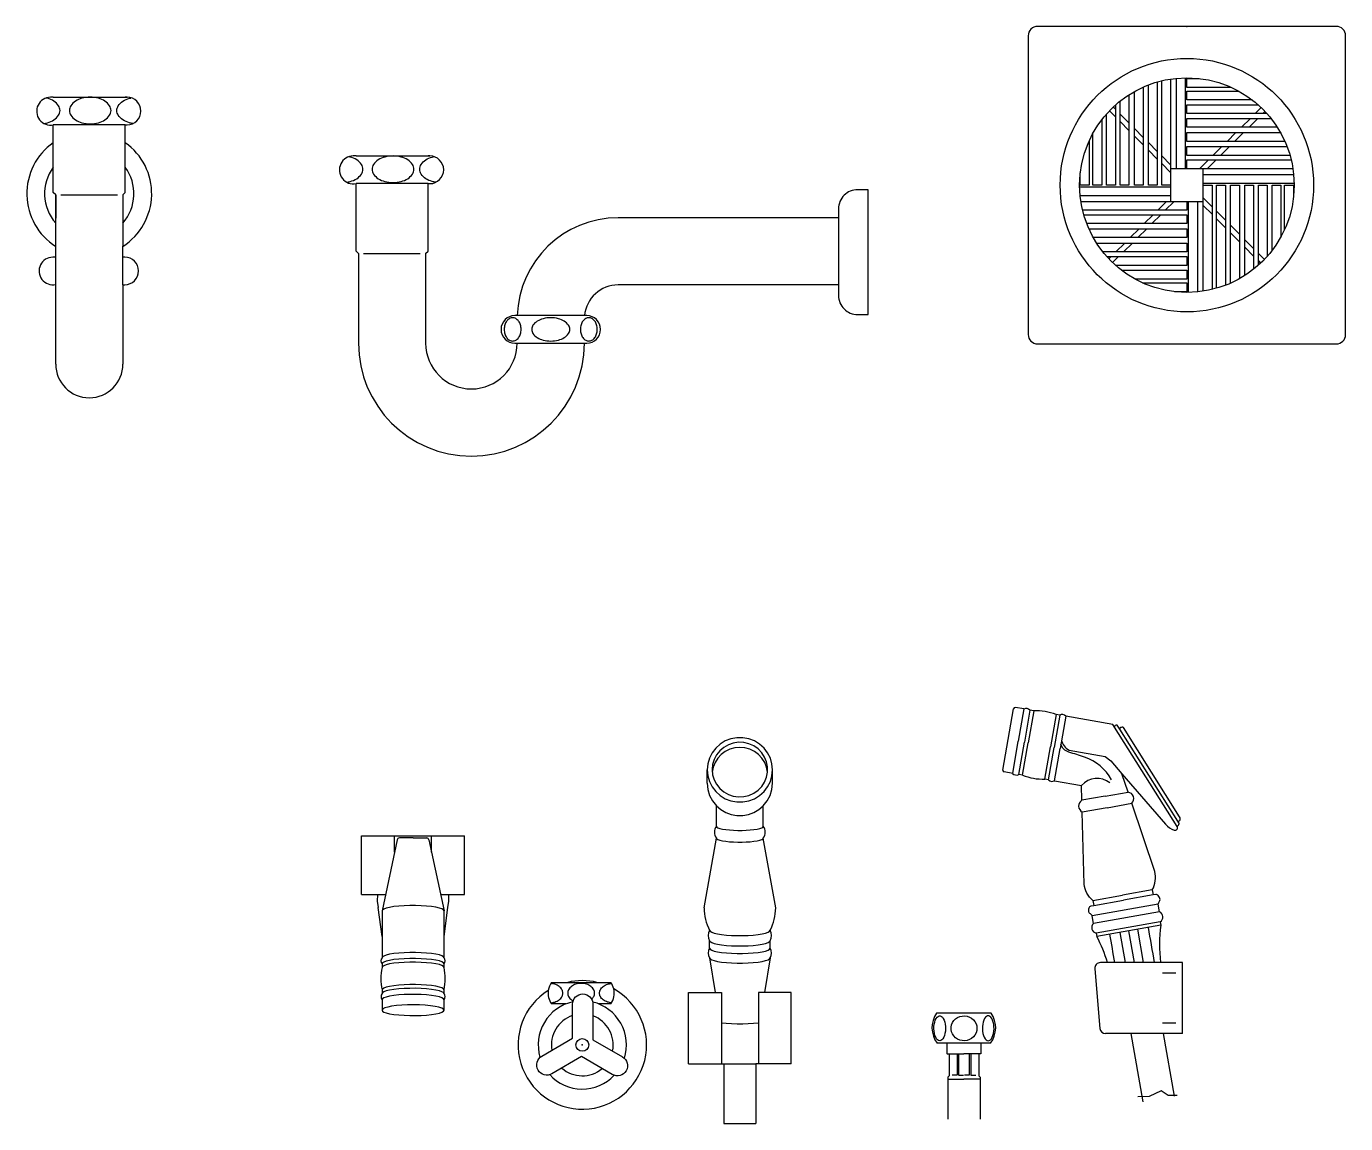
# Model space of a CAD drawing. Header units: metres. Extents: x 30 to 38.4, y 11.3 to 22.1.
# Drawn here: x 31.932 to 32.555, y 20.39 to 20.908 of the extents above; entities that cross this region are included whole.
import ezdxf
from ezdxf.enums import TextEntityAlignment as Align

# ---------------------------------------------------------------- set-up
doc = ezdxf.new("R2010")
doc.units = ezdxf.units.M
doc.header["$MEASUREMENT"] = 0
for name, color, linetype in [('ID-WC', 7, 'Continuous'), ('WC-DET1', 8, 'Continuous'), ('WC-DET2', 15, 'Continuous'), ('WC-OUTL', 7, 'Continuous'), ('WC-SERIAL', 4, 'Continuous')]:
    doc.layers.add(name, color=color, linetype=linetype)
doc.styles.add('SIMPLEX', font='txt')
doc.styles.get("Standard").update_dxf_attribs({"font": 'arial.ttf'})

# ---------------------------------------------------------------- blocks, each defined once
blk = doc.blocks.new('FD001')
at = {"color": 2}
blk.add_point((0, 0), dxfattribs=at)
at = {"layer": 'WC-DET1', "color": 7, "linetype": 'Continuous'}
blk.add_circle((0, -0.075), 0.05987, dxfattribs=at)
at = {"layer": 'WC-DET2', "linetype": 'Continuous'}
for p, q in [((0, -0.0288), (0, -0.02462)), ((0, -0.03476), (0, -0.03058)), ((0, -0.0412), (0, -0.03701)), ((-0.0338, -0.04273), (-0.03661, -0.0399)), ((-0.0338, -0.03915), (-0.03482, -0.03813)), ((-0.02736, -0.04564), (-0.03155, -0.04142)), ((0, -0.04764), (0, -0.04345)), ((0.02578, -0.04764), (0.03, -0.04345)), ((0.02936, -0.04764), (0.03358, -0.04345)), ((0.03227, -0.0412), (0.0351, -0.03839)), ((0.03585, -0.0412), (0.03687, -0.04018)), ((-0.02736, -0.04922), (-0.03155, -0.045)), ((-0.0206, -0.05245), (-0.02479, -0.04823)), ((-0.0206, -0.05603), (-0.02479, -0.05181)), ((-0.014, -0.0591), (-0.01819, -0.05488)), ((0, -0.0544), (0, -0.05021)), ((0.01897, -0.0544), (0.02319, -0.05021)), ((0.02255, -0.0544), (0.02677, -0.05021)), ((-0.014, -0.06268), (-0.01819, -0.05846)), ((-0.00772, -0.06543), (-0.01191, -0.06121)), ((0, -0.061), (0, -0.05681)), ((0.01232, -0.061), (0.01654, -0.05681)), ((0.0159, -0.061), (0.02012, -0.05681)), ((-0.00772, -0.06901), (-0.01191, -0.06479)), ((0, -0.06728), (-0.00772, -0.06728)), ((0, -0.06728), (0, -0.06309)), ((0.00599, -0.06728), (0.01021, -0.06309)), ((0.00772, -0.075), (0.00772, -0.06728)), ((0.00957, -0.06728), (0.01379, -0.06309)), ((-0.0462, -0.075), (-0.05038, -0.075)), ((-0.04024, -0.075), (-0.04442, -0.075)), ((-0.0338, -0.075), (-0.03799, -0.075)), ((-0.02736, -0.075), (-0.03155, -0.075)), ((-0.0206, -0.075), (-0.02479, -0.075)), ((-0.014, -0.075), (-0.01819, -0.075)), ((-0.00772, -0.075), (-0.01191, -0.075)), ((-0.00772, -0.075), (-0.00772, -0.08272)), ((0.00772, -0.075), (0.01191, -0.075)), ((0.00772, -0.08099), (0.01191, -0.08521)), ((0.014, -0.075), (0.01819, -0.075)), ((0.0206, -0.075), (0.02479, -0.075)), ((0.02736, -0.075), (0.03155, -0.075)), ((0.0338, -0.075), (0.03799, -0.075)), ((0.04024, -0.075), (0.04442, -0.075)), ((0.0462, -0.075), (0.05038, -0.075)), ((-0.00957, -0.08272), (-0.01379, -0.08691)), ((-0.00599, -0.08272), (-0.01021, -0.08691)), ((0, -0.08272), (0.00772, -0.08272)), ((0, -0.08272), (0, -0.08691)), ((0.00772, -0.08457), (0.01191, -0.08879)), ((-0.0159, -0.089), (-0.02012, -0.09319)), ((-0.01232, -0.089), (-0.01654, -0.09319)), ((0, -0.089), (0, -0.09319)), ((0.014, -0.08732), (0.01819, -0.09154)), ((0.014, -0.0909), (0.01819, -0.09512)), ((-0.02255, -0.0956), (-0.02677, -0.09979)), ((-0.01897, -0.0956), (-0.02319, -0.09979)), ((0, -0.0956), (0, -0.09979)), ((0.0206, -0.09397), (0.02479, -0.09819)), ((0.0206, -0.09755), (0.02479, -0.10177)), ((-0.02936, -0.10236), (-0.03358, -0.10655)), ((-0.02578, -0.10236), (-0.03, -0.10655)), ((0, -0.10236), (0, -0.10655)), ((0.02736, -0.10078), (0.03155, -0.105)), ((0.02736, -0.10436), (0.03155, -0.10858)), ((-0.03585, -0.1088), (-0.03687, -0.10982)), ((-0.03227, -0.1088), (-0.0351, -0.11161)), ((0, -0.1088), (0, -0.11299)), ((0.0338, -0.10727), (0.03661, -0.1101)), ((0.0338, -0.11085), (0.03482, -0.11187)), ((0, -0.11524), (0, -0.11942)), ((0, -0.1212), (0, -0.12538))]:
    blk.add_line(p, q, dxfattribs=at)
for points in [[(-0.00772, -0.02488), (-0.00772, -0.075)], [(-0.00499, -0.06728), (-0.00499, -0.02453)], [(-0.0008, -0.02429), (-0.0008, -0.06728)], [(0, -0.02462), (0.00579, -0.02462)], [(-0.02479, -0.075), (-0.02479, -0.03076)], [(-0.0206, -0.02866), (-0.0206, -0.075)], [(-0.01819, -0.075), (-0.01819, -0.02766)], [(-0.014, -0.02626), (-0.014, -0.075)], [(-0.01191, -0.075), (-0.01191, -0.02571)], [(0.02092, -0.0288), (0, -0.0288)], [(0, -0.03058), (0.02446, -0.03058)], [(-0.0338, -0.03719), (-0.0338, -0.075)], [(-0.03155, -0.075), (-0.03155, -0.0353)], [(-0.02736, -0.0323), (-0.02736, -0.075)], [(0.03086, -0.03476), (0, -0.03476)], [(0, -0.03701), (0.0336, -0.03701)], [(-0.03799, -0.075), (-0.03799, -0.0414)], [(0.03781, -0.0412), (0, -0.0412)], [(0, -0.04345), (0.0397, -0.04345)], [(-0.04024, -0.04414), (-0.04024, -0.075)], [(0.0427, -0.04764), (0, -0.04764)], [(-0.0462, -0.05408), (-0.0462, -0.075)], [(-0.04442, -0.075), (-0.04442, -0.05054)], [(0, -0.05021), (0.04424, -0.05021)], [(0.04634, -0.0544), (0, -0.0544)], [(0, -0.05681), (0.04734, -0.05681)], [(0.04874, -0.061), (0, -0.061)], [(0, -0.06309), (0.04929, -0.06309)], [(0.05012, -0.06728), (0, -0.06728)], [(-0.05038, -0.075), (-0.05038, -0.06921)], [(0.00772, -0.07001), (0.05047, -0.07001)], [(0.05071, -0.0742), (0.00772, -0.0742)], [(-0.05071, -0.0758), (-0.00772, -0.0758)], [(-0.00772, -0.07999), (-0.05047, -0.07999)], [(0.00772, -0.12512), (0.00772, -0.075)], [(0.01191, -0.075), (0.01191, -0.12429)], [(0.014, -0.12374), (0.014, -0.075)], [(0.01819, -0.075), (0.01819, -0.12234)], [(0.0206, -0.12134), (0.0206, -0.075)], [(0.02479, -0.075), (0.02479, -0.11924)], [(0.02736, -0.1177), (0.02736, -0.075)], [(0.03155, -0.075), (0.03155, -0.1147)], [(0.0338, -0.11281), (0.0338, -0.075)], [(0.03799, -0.075), (0.03799, -0.1086)], [(0.04024, -0.10586), (0.04024, -0.075)], [(0.04442, -0.075), (0.04442, -0.09946)], [(0.0462, -0.09592), (0.0462, -0.075)], [(0.05038, -0.075), (0.05038, -0.08079)], [(-0.05012, -0.08272), (0, -0.08272)], [(0, -0.08691), (-0.04929, -0.08691)], [(0.0008, -0.12571), (0.0008, -0.08272)], [(0.00499, -0.08272), (0.00499, -0.12547)], [(-0.04874, -0.089), (0, -0.089)], [(0, -0.09319), (-0.04734, -0.09319)], [(-0.04634, -0.0956), (0, -0.0956)], [(0, -0.09979), (-0.04424, -0.09979)], [(-0.0427, -0.10236), (0, -0.10236)], [(0, -0.10655), (-0.0397, -0.10655)], [(-0.03781, -0.1088), (0, -0.1088)], [(0, -0.11299), (-0.0336, -0.11299)], [(-0.03086, -0.11524), (0, -0.11524)], [(0, -0.11942), (-0.02446, -0.11942)], [(-0.02092, -0.1212), (0, -0.1212)], [(0, -0.12538), (-0.00579, -0.12538)]]:
    blk.add_lwpolyline(points, dxfattribs=at)
blk.add_circle((0, -0.075), 0.05071, dxfattribs=at)
at = {"layer": 'WC-OUTL', "linetype": 'Continuous'}
blk.add_lwpolyline([(-0.07058, -0.15), (0.07058, -0.15, 0.414214), (0.075, -0.14558), (0.075, -0.00442, 0.414214), (0.07058, 0), (-0.07058, 0, 0.414214), (-0.075, -0.00442), (-0.075, -0.14558, 0.414214)], format="xyb", close=True, dxfattribs=at)
at = {"layer": 'WC-SERIAL', "flags": 3}
blk.add_attdef('SERIAL', text='', height=0.03, dxfattribs=at).set_placement((-0.00673, 0.07106), align=Align.TOP_CENTER)
blk = doc.blocks.new('TS303AXS')
at = {"layer": 'WC-DET1'}
for p, q in [((0.01659, -0.01308), (-0.01741, -0.01308)), ((-0.01389, -0.04615), (0.01291, -0.04615))]:
    blk.add_line(p, q, dxfattribs=at)
blk.add_lwpolyline([(0.21058, -0.02919), (0.21058, -0.06094)], dxfattribs=at)
for points in [[(0.09053, -0.07544), (0.05873, -0.07544, 1)], [(0.05758, -0.08844), (0.05871, -0.08844, 1)], [(0.05871, -0.08844), (0.09046, -0.08844, 1)]]:
    blk.add_lwpolyline(points, format="xyb", dxfattribs=at)
at = {"layer": 'WC-DET2'}
for points in [[(0.00004, 0, 0.064847), (-0.00388, -0.00051, 0.077677), (-0.00691, -0.00184, 0.107175), (-0.00913, -0.00405, 0.144649), (-0.00979, -0.00629, 0.144649), (-0.00913, -0.00853, 0.107175), (-0.00691, -0.01074, 0.077677), (-0.00388, -0.01207, 0.064847), (0.00004, -0.01258, 0.064847), (0.00396, -0.01207, 0.077677), (0.00699, -0.01074, 0.107175), (0.00921, -0.00853, 0.144649), (0.00987, -0.00629, 0.144649), (0.00921, -0.00405, 0.107175), (0.00699, -0.00184, 0.077677), (0.00396, -0.00051, 0.064847)], [(0.05658, -0.07644, 0.130159), (0.05512, -0.07683, 0.106469), (0.05376, -0.07805, 0.084248), (0.0529, -0.07977, 0.073281), (0.05258, -0.08194, 0.073281), (0.0529, -0.08412, 0.084248), (0.05376, -0.08583, 0.106469), (0.05512, -0.08706, 0.130159), (0.05658, -0.08744, 0.130159), (0.05804, -0.08706, 0.106469), (0.05941, -0.08583, 0.084248), (0.06026, -0.08412, 0.073281), (0.06058, -0.08194, 0.073281), (0.06026, -0.07977, 0.084248), (0.05941, -0.07805, 0.106469), (0.05804, -0.07683, 0.130159)], [(0.07458, -0.07644, 0.06206), (0.07098, -0.07689, 0.075298), (0.06822, -0.07805, 0.107049), (0.06618, -0.08, 0.150029), (0.06558, -0.08194, 0.150029), (0.06618, -0.08389, 0.107049), (0.06822, -0.08583, 0.075298), (0.07098, -0.08699, 0.06206), (0.07458, -0.08744, 0.06206), (0.07819, -0.08699, 0.075298), (0.08095, -0.08583, 0.107049), (0.08299, -0.08389, 0.150029), (0.08358, -0.08194, 0.150029), (0.08299, -0.08, 0.107049), (0.08095, -0.07805, 0.075298), (0.07819, -0.07689, 0.06206)], [(0.09258, -0.07644, 0.130159), (0.09112, -0.07683, 0.106469), (0.08976, -0.07805, 0.084248), (0.0889, -0.07977, 0.073281), (0.08858, -0.08194, 0.073281), (0.0889, -0.08412, 0.084248), (0.08976, -0.08583, 0.106469), (0.09112, -0.08706, 0.130159), (0.09258, -0.08744, 0.130159), (0.09404, -0.08706, 0.106469), (0.09541, -0.08583, 0.084248), (0.09626, -0.08412, 0.073281), (0.09658, -0.08194, 0.073281), (0.09626, -0.07977, 0.084248), (0.09541, -0.07805, 0.106469), (0.09404, -0.07683, 0.130159)]]:
    blk.add_lwpolyline(points, format="xyb", close=True, dxfattribs=at)
for points in [[(-0.0218, -0.01241, 0.02778), (-0.02014, -0.01207, 0.077677), (-0.01711, -0.01074, 0.107175), (-0.01489, -0.00853, 0.144649), (-0.01423, -0.00629, 0.144649), (-0.01489, -0.00405, 0.107175), (-0.01711, -0.00184, 0.077677), (-0.02014, -0.00051, 0.010458), (-0.02076, -0.00036, 0.064847)], [(0.02022, -0.01241, -0.02778), (0.01855, -0.01207, -0.077677), (0.01552, -0.01074, -0.107175), (0.01331, -0.00853, -0.144649), (0.01264, -0.00629, -0.144649), (0.01331, -0.00405, -0.107175), (0.01552, -0.00184, -0.077677), (0.01855, -0.00051, -0.010458), (0.01918, -0.00036, -0.064847)]]:
    blk.add_lwpolyline(points, format="xyb", dxfattribs=at)
at = {"layer": 'WC-OUTL'}
for p, q in [((-0.01741, -0.00002), (0.01748, 0.00002)), ((-0.01629, -0.04614), (-0.01741, -0.04503)), ((0.01546, -0.04616), (0.01659, -0.04503))]:
    blk.add_line(p, q, dxfattribs=at)
for points in [[(0.01659, -0.01308), (0.01748, -0.01308, 0.992366), (0.01748, 0.00002), (0.01659, 0.00002, 0.992366)], [(-0.01741, -0.00002), (-0.01877, -0.00002, 1.094222), (-0.01741, -0.01308)], [(0.22458, -0.04594), (0.22458, -0.01594), (0.21958, -0.01594, 0.414214), (0.21058, -0.02494), (0.21058, -0.02919)], [(0.21058, -0.02919), (0.10646, -0.02919, 0.405041), (0.05873, -0.07544, 0.642525)], [(0.21058, -0.06094), (0.21058, -0.06594, 0.414214), (0.21958, -0.07494), (0.22458, -0.07494), (0.22458, -0.04594)], [(0.21058, -0.06094), (0.10646, -0.06094, 0.386974), (0.09053, -0.07544, 0.412616)], [(0.05873, -0.07544), (0.05758, -0.07544, 1), (0.05758, -0.08844)], [(0.09046, -0.08844), (0.09158, -0.08844, 1), (0.09158, -0.07544), (0.09053, -0.07544, 1)]]:
    blk.add_lwpolyline(points, format="xyb", dxfattribs=at)
for points in [[(-0.01741, -0.04503), (-0.01741, -0.01308)], [(0.01659, -0.04503), (0.01659, -0.01308)], [(-0.01629, -0.04614), (-0.01629, -0.08844)], [(0.01546, -0.04616), (0.01546, -0.08844)]]:
    blk.add_lwpolyline(points, dxfattribs=at)
for radius in [0.05338, 0.02163]:
    blk.add_arc((0.03708, -0.08844), radius, 180, 0, dxfattribs=at)
at = {"layer": 'WC-SERIAL', "style": 'SIMPLEX', "flags": 3}
blk.add_attdef('SERIAL', (0.09968, -0.16288), '', height=0.00915, dxfattribs=at)
blk = doc.blocks.new('TS106BXF')
blk.add_point((0, 0))
at = {"layer": 'WC-DET1', "color": 7}
blk.add_lwpolyline([(-0.00692, 0.02956), (0.00692, 0.02956)], dxfattribs=at)
at = {"layer": 'WC-DET1'}
for points in [[(-0.00773, 0.01936), (-0.0145, 0.01936, -0.510569)], [(0.0134, 0.01936), (0.00773, 0.01936, -0.510569)]]:
    blk.add_lwpolyline(points, format="xyb", dxfattribs=at)
at = {"layer": 'WC-DET1', "color": 7}
for points in [[(-0.0046, 0.00312), (-0.0046, 0.01926, -1), (0.005, 0.01926), (0.005, 0.00242)], [(-0.0004, -0.00554), (-0.01438, -0.01361, -1), (-0.01918, -0.0053), (-0.0046, 0.00312)], [(0.005, 0.00242), (0.01898, -0.00565, -1), (0.01418, -0.01396), (-0.0004, -0.00554)]]:
    blk.add_lwpolyline(points, format="xyb", dxfattribs=at)
at = {"layer": 'WC-DET1'}
blk.add_circle((0, 0), 0.003, dxfattribs=at)
for centre, radius, start, end in [((-0.0077, 0.02446), 0.0085, 171.35441, 216.8699), ((0.0066, 0.02446), 0.0085, 323.1301, 13.72372), ((0, 0), 0.02085, 102.38434, 196.4259), ((0, 0), 0.02085, 342.38434, 76.4259), ((0, 0), 0.0146, 108.36093, 189.97724), ((0, 0), 0.0146, 348.36093, 69.97724), ((0, 0), 0.0146, 228.36093, 309.97724), ((0, 0), 0.02085, 222.38434, 316.4259)]:
    blk.add_arc(centre, radius, start, end, dxfattribs=at)
at = {"layer": 'WC-DET2'}
for points in [[(-0.01487, 0.01989, 0.055068), (-0.01299, 0.02025, 0.085419), (-0.011, 0.02126, 0.106173), (-0.00962, 0.02284, 0.127612), (-0.0092, 0.02446, 0.127612), (-0.00962, 0.02609, 0.106173), (-0.011, 0.02767, 0.085419), (-0.01299, 0.02868, 0.055068), (-0.01487, 0.02904, 0.074924)], [(-0.00055, 0.02906, 0.074924), (-0.00311, 0.02868, 0.085419), (-0.0051, 0.02767, 0.106173), (-0.00648, 0.02609, 0.127612), (-0.0069, 0.02446, 0.127612), (-0.00648, 0.02284, 0.106173), (-0.0051, 0.02126, 0.033549), (-0.00435, 0.02078, 0.074924)], [(0.0044, 0.02159, 0.079796), (0.00538, 0.02284, 0.127612), (0.0058, 0.02446, 0.127612), (0.00538, 0.02609, 0.106173), (0.004, 0.02767, 0.085419), (0.00201, 0.02868, 0.074924), (-0.00055, 0.02906, 0.074924)], [(0.01377, 0.01989, -0.055068), (0.01189, 0.02025, -0.085419), (0.0099, 0.02126, -0.106173), (0.00852, 0.02284, -0.127612), (0.0081, 0.02446, -0.127612), (0.00852, 0.02609, -0.106173), (0.0099, 0.02767, -0.085419), (0.01189, 0.02868, -0.055068), (0.01377, 0.02904, -0.074924)]]:
    blk.add_lwpolyline(points, format="xyb", dxfattribs=at)
at = {"layer": 'WC-OUTL'}
for points in [[(-0.0145, 0.02956), (-0.00692, 0.02956)], [(0.00692, 0.02956), (0.0134, 0.02956)]]:
    blk.add_lwpolyline(points, dxfattribs=at)
for centre, radius, start, end in [((0, 0), 0.03036, 122.03079, 60.70315), ((-0.0077, 0.02446), 0.0085, 143.1301, 171.35441), ((0, 0), 0.03036, 76.81824, 103.18176), ((0.0066, 0.02446), 0.0085, 13.72372, 36.8699)]:
    blk.add_arc(centre, radius, start, end, dxfattribs=at)
at = {"layer": 'WC-SERIAL', "flags": 3}
blk.add_attdef('SERIAL', text='', height=0.00303, dxfattribs=at).set_placement((-0.00057, -0.0342), align=Align.TOP_CENTER)
blk = doc.blocks.new('CT667S')
at = {"layer": 'WC-DET1', "color": 8, "linetype": 'Continuous'}
for p, q in [((-0.07494, 0.1198), (-0.07758, 0.10457)), ((-0.07206, 0.1193), (-0.0747, 0.10407)), ((-0.07029, 0.11899), (-0.07293, 0.10376)), ((-0.05971, 0.11715), (-0.06235, 0.10193)), ((-0.05799, 0.11686), (-0.06063, 0.10163)), ((-0.05514, 0.11636), (-0.05778, 0.10114)), ((-0.08022, 0.08935), (-0.07758, 0.10457)), ((-0.07734, 0.08885), (-0.0747, 0.10407)), ((-0.07557, 0.08854), (-0.07293, 0.10376)), ((-0.065, 0.08671), (-0.06235, 0.10193)), ((-0.06327, 0.08641), (-0.06063, 0.10163)), ((-0.06042, 0.08591), (-0.05778, 0.10114)), ((-0.04235, 0.02934), (-0.02829, 0.03183)), ((-0.01423, 0.03431), (-0.02829, 0.03183)), ((-0.01381, 0.03193), (-0.02787, 0.02945)), ((-0.01144, 0.02756), (-0.04266, 0.02205)), ((-0.04193, 0.02696), (-0.02787, 0.02945)), ((-0.01081, 0.02399), (-0.04203, 0.01848)), ((-0.0105, 0.01927), (-0.04071, 0.01393)), ((-0.01021, 0.01766), (-0.04042, 0.01233))]:
    blk.add_line(p, q, dxfattribs=at)
at = {"layer": 'WC-DET1', "color": 7, "linetype": 'Continuous'}
for p, q in [((-0.05359, 0.10041), (-0.03657, 0.09732)), ((-0.01038, 0), (-0.03538, 0)), ((-0.00911, -0.03357), (-0.02437, -0.03357)), ((-0.09519, -0.03816), (-0.11129, -0.03816))]:
    blk.add_line(p, q, dxfattribs=at)
for points in [[(-0.00249, 0.06434), (-0.03211, 0.11118)], [(-0.00212, 0.06678), (-0.02961, 0.11025)], [(-0.03657, 0.09732), (-0.03383, 0.09535), (-0.02856, 0.08924)], [(-0.11028, -0.04318), (-0.10324, -0.04318)], [(-0.0962, -0.04318), (-0.10324, -0.04318)]]:
    blk.add_lwpolyline(points, dxfattribs=at)
at = {"layer": 'WC-DET1', "color": 8, "linetype": 'Continuous'}
blk.add_lwpolyline([(-0.03351, 0.08636, 0.185968), (-0.04625, 0.09702, 0.007953), (-0.0537, 0.09943, -0.244476), (-0.05744, 0.10311, -0.244476)], format="xyb", dxfattribs=at)
for points in [[(-0.03655, 0.0786), (-0.04747, 0.07667)], [(-0.03655, 0.0786), (-0.02564, 0.08052)], [(-0.03559, 0.07317), (-0.02387, 0.07524)], [(-0.03559, 0.07317), (-0.04732, 0.0711)], [(-0.11084, -0.05502), (-0.10324, -0.05502)], [(-0.09564, -0.05502), (-0.10324, -0.05502)]]:
    blk.add_lwpolyline(points, dxfattribs=at)
at = {"layer": 'WC-DET1', "color": 7, "linetype": 'Continuous'}
blk.add_arc((-0.05069, 0.10621), 0.00649, 189.61404, 243.37995, dxfattribs=at)
at = {"layer": 'WC-DET1', "color": 8, "linetype": 'Continuous'}
blk.add_arc((-0.0403, 0.07715), 0.00984, 51.93434, 138.34009, dxfattribs=at)
at = {"layer": 'WC-DET2', "linetype": 'Continuous'}
for p, q in [((-0.02689, 0), (-0.02941, 0.01427)), ((-0.02267, 0), (-0.02532, 0.01499)), ((-0.0213, 0.0157), (-0.01853, 0)), ((-0.00941, -0.00483), (-0.00304, -0.00483)), ((-0.00941, -0.02843), (-0.00304, -0.02843))]:
    blk.add_line(p, q, dxfattribs=at)
for points in [[(-0.03198, 0, 0.003778), (-0.03429, 0.01341, 0.003778)], [(-0.10648, -0.04318), (-0.10648, -0.05299, -0.414214), (-0.10673, -0.05324), (-0.10883, -0.05324)], [(-0.10578, -0.04318), (-0.10578, -0.05299, 0.414214), (-0.10554, -0.05324), (-0.10343, -0.05324)], [(-0.1007, -0.04318), (-0.1007, -0.05299, -0.414214), (-0.10094, -0.05324), (-0.10304, -0.05324)], [(-0.1, -0.04318), (-0.1, -0.05299, 0.414214), (-0.09975, -0.05324), (-0.09765, -0.05324)]]:
    blk.add_lwpolyline(points, format="xyb", dxfattribs=at)
at = {"layer": 'WC-DET2', "linetype": 'Continuous', "extrusion": (0, 0, -1), "flags": 128}
for points in [[(0.11469, -0.03693), (0.11521, -0.03682), (0.11571, -0.03651), (0.11618, -0.036), (0.11659, -0.03531), (0.11693, -0.03447), (0.11719, -0.0335), (0.11736, -0.03245), (0.11743, -0.03135), (0.11741, -0.03023), (0.11729, -0.02915), (0.11707, -0.02814), (0.11677, -0.02723), (0.11639, -0.02646), (0.11595, -0.02586), (0.11547, -0.02544), (0.11495, -0.02523), (0.11443, -0.02523), (0.11392, -0.02544), (0.11344, -0.02586), (0.113, -0.02646), (0.11262, -0.02723), (0.11232, -0.02814), (0.1121, -0.02915), (0.11198, -0.03023), (0.11195, -0.03135), (0.11203, -0.03245), (0.1122, -0.0335), (0.11246, -0.03447), (0.1128, -0.03531), (0.11321, -0.036), (0.11367, -0.03651), (0.11417, -0.03682)], [(0.09709, -0.03107), (0.0972, -0.03218), (0.09753, -0.03325), (0.09807, -0.03424), (0.09879, -0.03511), (0.09967, -0.03584), (0.10069, -0.0364), (0.10179, -0.03677), (0.10295, -0.03692), (0.10411, -0.03687), (0.10525, -0.03661), (0.10631, -0.03615), (0.10726, -0.0355), (0.10807, -0.03469), (0.1087, -0.03375), (0.10914, -0.03272), (0.10936, -0.03163), (0.10936, -0.03051), (0.10914, -0.02942), (0.1087, -0.02838), (0.10807, -0.02744), (0.10726, -0.02664), (0.10631, -0.02599), (0.10525, -0.02553), (0.10411, -0.02526), (0.10295, -0.02521), (0.10179, -0.02537), (0.10069, -0.02574), (0.09967, -0.02629), (0.09879, -0.02702), (0.09807, -0.0279), (0.09753, -0.02889), (0.0972, -0.02996)]]:
    blk.add_lwpolyline(points, close=True, dxfattribs=at)
at = {"layer": 'WC-DET2', "linetype": 'Continuous', "flags": 128}
blk.add_lwpolyline([(-0.09178, -0.03693), (-0.09127, -0.03682), (-0.09076, -0.03651), (-0.0903, -0.036), (-0.08989, -0.03531), (-0.08955, -0.03447), (-0.08929, -0.0335), (-0.08912, -0.03245), (-0.08904, -0.03135), (-0.08907, -0.03023), (-0.08919, -0.02915), (-0.08941, -0.02814), (-0.08971, -0.02723), (-0.09009, -0.02646), (-0.09053, -0.02586), (-0.09101, -0.02544), (-0.09152, -0.02523), (-0.09205, -0.02523), (-0.09256, -0.02544), (-0.09304, -0.02586), (-0.09348, -0.02646), (-0.09386, -0.02723), (-0.09416, -0.02814), (-0.09438, -0.02915), (-0.0945, -0.03023), (-0.09453, -0.03135), (-0.09445, -0.03245), (-0.09428, -0.0335), (-0.09402, -0.03447), (-0.09368, -0.03531), (-0.09327, -0.036), (-0.0928, -0.03651), (-0.0923, -0.03682)], close=True, dxfattribs=at)
at = {"layer": 'WC-DET2', "linetype": 'Continuous'}
blk.add_arc((7.17759, 1.28349), 7.30456, 189.987842, 190.120013, dxfattribs=at)
at = {"layer": 'WC-OUTL', "linetype": 'Continuous'}
for p, q in [((-0.08486, 0.09094), (-0.07984, 0.11986)), ((-0.07494, 0.1198), (-0.07894, 0.12049)), ((-0.07029, 0.11899), (-0.07206, 0.1193)), ((-0.05799, 0.11686), (-0.05971, 0.11715)), ((-0.03295, 0.11251), (-0.05514, 0.11636)), ((-0.08022, 0.08935), (-0.08423, 0.09004)), ((-0.07557, 0.08854), (-0.07734, 0.08885)), ((-0.06327, 0.08641), (-0.065, 0.08671)), ((-0.06042, 0.08591), (-0.04765, 0.0837)), ((-0.00212, 0.06678), (-0.00191, 0.06677)), ((-0.01423, 0.03431), (-0.01381, 0.03193)), ((-0.01255, 0.03215), (-0.01381, 0.03193)), ((-0.04319, 0.02674), (-0.04193, 0.02696)), ((-0.04235, 0.02934), (-0.04193, 0.02696)), ((-0.0105, 0.01927), (-0.01021, 0.01766)), ((-0.04071, 0.01393), (-0.04042, 0.01233)), ((0, 0), (-0.01038, 0)), ((0, -0.03357), (0, 0)), ((-0.0414, -0.00291), (-0.03898, -0.03112)), ((-0.03538, 0), (-0.03872, 0)), ((-0.09045, -0.02387), (-0.11614, -0.02387)), ((-0.02437, -0.03357), (-0.03631, -0.03357)), ((-0.02437, -0.03357), (-0.01868, -0.06576)), ((-0.00911, -0.03357), (-0.00389, -0.06314)), ((0, -0.03357), (-0.00911, -0.03357)), ((-0.11129, -0.03816), (-0.11586, -0.03816)), ((-0.09072, -0.03816), (-0.09519, -0.03816)), ((-0.11084, -0.05502), (-0.11084, -0.07395)), ((-0.09564, -0.05502), (-0.09564, -0.07395))]:
    blk.add_line(p, q, dxfattribs=at)
for points in [[(-0.03211, 0.11118), (-0.03295, 0.11251)], [(-0.02961, 0.11025), (-0.0308, 0.11214)], [(-0.02564, 0.08052), (-0.02856, 0.08924)], [(-0.04747, 0.07667), (-0.04765, 0.0837)], [(-0.00166, 0.06605), (-0.00212, 0.06678)], [(-0.11028, -0.04318), (-0.11028, -0.05346), (-0.11084, -0.05416), (-0.11084, -0.05502)], [(-0.0962, -0.04318), (-0.0962, -0.05346), (-0.09564, -0.05416), (-0.09564, -0.05502)], [(-0.00254, -0.06275), (-0.0067, -0.06275), (-0.01012, -0.06054), (-0.01575, -0.06335), (-0.02111, -0.06349)]]:
    blk.add_lwpolyline(points, dxfattribs=at)
for points in [[(-0.00191, 0.06677, 0.427208), (-0.00103, 0.06787, 0.070957), (-0.00131, 0.06887), (-0.02782, 0.11113, 0.195922), (-0.02921, 0.111, 0.2442), (-0.02962, 0.11025, -0.387086)], [(-0.02856, 0.08924), (-0.00796, 0.06539, 0.133903), (-0.0039, 0.06261, 0.312358), (-0.00247, 0.063, 0.340266), (-0.00249, 0.06434)], [(-0.01423, 0.03431, 0.187665), (-0.01306, 0.04298), (-0.02387, 0.07524)], [(-0.04235, 0.02934, -0.187665), (-0.04642, 0.03709), (-0.04732, 0.0711)], [(-0.00249, 0.06434, 0.224944), (-0.00159, 0.0657, 0.037381), (-0.00166, 0.06605, 0.037381)], [(-0.01081, 0.02399), (-0.01144, 0.02756, -0.116713), (-0.01079, 0.029, 0.21599), (-0.0106, 0.0298, 0.104741), (-0.0114, 0.03166, 0.284185), (-0.01255, 0.03215, -0.353206)], [(-0.04203, 0.01848), (-0.04266, 0.02205, 0.116713), (-0.04376, 0.02318, -0.21599), (-0.04421, 0.02387, -0.104741), (-0.0441, 0.02588, -0.284185), (-0.04319, 0.02674, 0.353206)], [(-0.11129, -0.03816), (-0.11129, -0.04274, 0.414214), (-0.11084, -0.04318), (-0.11028, -0.04318)], [(-0.09519, -0.03816), (-0.09519, -0.04274, -0.414214), (-0.09564, -0.04318), (-0.0962, -0.04318)]]:
    blk.add_lwpolyline(points, format="xyb", dxfattribs=at)
for centre, radius, start, end in [((-0.07907, 0.11973), 0.000774, 80.15749, 170.15749), ((-0.07385, 0.11755), 0.0025, 44.40128, 115.9137), ((-0.0694, 0.0927), 0.02631, 68.38504, 91.92994), ((-0.05684, 0.11498), 0.00219, 38.97954, 121.33544), ((-0.03119, 0.1113), 0.000928, 65.4067, 187.07675), ((-0.08409, 0.0908), 0.000774, 170.15749, 260.15749), ((-0.07844, 0.09109), 0.0025, 224.40128, 295.9137), ((-0.06588, 0.113), 0.02631, 248.38504, 271.92994), ((-0.06156, 0.08778), 0.00219, 218.97954, 301.33544), ((-0.04587, 0.07393), 0.00317, 120.21834, 242.79779), ((-0.0262, 0.0774), 0.00317, 317.23586, 79.8153), ((-0.01188, 0.02155), 0.00267, 301.31904, 66.27307), ((-0.04018, 0.01655), 0.00267, 133.76057, 258.7146), ((0.06445, 0.0081), 0.07527, 172.70488, 186.18121), ((-0.10729, -0.02223), 0.07527, 17.17785, 27.32877), ((-0.03872, -0.00268), 0.00268, 90, 184.89909), ((-0.10635, -0.03083), 0.01201, 144.65854, 217.62341), ((-0.10024, -0.03083), 0.01201, 322.37659, 35.34146), ((-0.03631, -0.03089), 0.00268, 184.89909, 270)]:
    blk.add_arc(centre, radius, start, end, dxfattribs=at)
at = {"layer": 'WC-SERIAL', "flags": 3}
blk.add_attdef('SERIAL', text='', height=0.015, dxfattribs=at).set_placement((-0.05682, 0.152), align=Align.TOP_CENTER)
blk = doc.blocks.new('CT667P')
at = {"layer": 'WC-DET1', "color": 7, "linetype": 'Continuous'}
for p, q in [((-0.00873, -0.00769), (-0.00873, 0)), ((0.00873, -0.00769), (0.00873, 0)), ((-0.00749, -0.00188), (-0.01468, -0.03546)), ((0, -0.00103), (-0.00647, -0.00103)), ((0, -0.00103), (0.00647, -0.00103)), ((0.00749, -0.00188), (0.01468, -0.03546)), ((-0.01683, -0.02782), (-0.01304, -0.02782)), ((0.01304, -0.02782), (0.01683, -0.02782)), ((-0.01467, -0.03542), (-0.01467, -0.04765)), ((0.01468, -0.04765), (0.01468, -0.03546))]:
    blk.add_line(p, q, dxfattribs=at)
at = {"layer": 'WC-DET1', "color": 8, "linetype": 'Continuous', "flags": 128}
for points in [[(0.01468, -0.03546), (0.01442, -0.035), (0.01367, -0.03455), (0.01244, -0.03413), (0.01078, -0.03376), (0.00874, -0.03345), (0.0064, -0.0332), (0.00384, -0.03304), (0.00115, -0.03296), (-0.00159, -0.03297), (-0.00427, -0.03306), (-0.0068, -0.03324), (-0.00909, -0.03349), (-0.01107, -0.03381), (-0.01267, -0.03419), (-0.01382, -0.03462), (-0.0145, -0.03507), (-0.01467, -0.03554)], [(0.01468, -0.05765), (0.01442, -0.05718), (0.01367, -0.05673), (0.01244, -0.05632), (0.01078, -0.05595), (0.00874, -0.05563), (0.0064, -0.05539), (0.00384, -0.05523), (0.00115, -0.05515), (-0.00159, -0.05516), (-0.00427, -0.05525), (-0.0068, -0.05543), (-0.00909, -0.05568), (-0.01107, -0.056), (-0.01267, -0.05638), (-0.01382, -0.05681), (-0.0145, -0.05726), (-0.01467, -0.05773)], [(0.01468, -0.06049), (0.01442, -0.06003), (0.01367, -0.05958), (0.01244, -0.05916), (0.01078, -0.05879), (0.00874, -0.05848), (0.0064, -0.05824), (0.00384, -0.05807), (0.00115, -0.05799), (-0.00159, -0.058), (-0.00427, -0.05809), (-0.0068, -0.05827), (-0.00909, -0.05852), (-0.01107, -0.05885), (-0.01267, -0.05923), (-0.01382, -0.05965), (-0.0145, -0.0601), (-0.01467, -0.06057)], [(0.01468, -0.06222), (0.01442, -0.06176), (0.01367, -0.06131), (0.01244, -0.06089), (0.01078, -0.06052), (0.00874, -0.06021), (0.0064, -0.05996), (0.00384, -0.0598), (0.00115, -0.05972), (-0.00159, -0.05973), (-0.00427, -0.05982), (-0.0068, -0.06), (-0.00909, -0.06025), (-0.01107, -0.06058), (-0.01267, -0.06095), (-0.01382, -0.06138), (-0.0145, -0.06183), (-0.01467, -0.0623)], [(0.01468, -0.0728), (0.01442, -0.07233), (0.01367, -0.07188), (0.01244, -0.07147), (0.01078, -0.07109), (0.00874, -0.07078), (0.0064, -0.07054), (0.00384, -0.07038), (0.00115, -0.0703), (-0.00159, -0.0703), (-0.00427, -0.0704), (-0.0068, -0.07057), (-0.00909, -0.07083), (-0.01107, -0.07115), (-0.01267, -0.07153), (-0.01382, -0.07195), (-0.0145, -0.07241), (-0.01467, -0.07287)], [(0.01468, -0.07457), (0.01442, -0.07411), (0.01367, -0.07366), (0.01244, -0.07324), (0.01078, -0.07287), (0.00874, -0.07256), (0.0064, -0.07231), (0.00384, -0.07215), (0.00115, -0.07207), (-0.00159, -0.07208), (-0.00427, -0.07217), (-0.0068, -0.07235), (-0.00909, -0.0726), (-0.01107, -0.07292), (-0.01267, -0.0733), (-0.01382, -0.07373), (-0.0145, -0.07418), (-0.01467, -0.07465)], [(0.01468, -0.07745), (0.01442, -0.07698), (0.01367, -0.07653), (0.01244, -0.07612), (0.01078, -0.07574), (0.00874, -0.07543), (0.0064, -0.07519), (0.00384, -0.07503), (0.00115, -0.07495), (-0.00159, -0.07495), (-0.00427, -0.07505), (-0.0068, -0.07522), (-0.00909, -0.07548), (-0.01107, -0.0758), (-0.01267, -0.07618), (-0.01382, -0.0766), (-0.0145, -0.07706), (-0.01467, -0.07752)]]:
    blk.add_lwpolyline(points, dxfattribs=at)
at = {"layer": 'WC-DET1', "color": 7, "linetype": 'Continuous', "flags": 128}
blk.add_lwpolyline([(0.01468, -0.08235), (0.0144, -0.08186), (0.01358, -0.08139), (0.01225, -0.08096), (0.01046, -0.08059), (0.00827, -0.08027), (0.00577, -0.08004), (0.00305, -0.07989), (0.00022, -0.07984), (-0.00262, -0.07988), (-0.00536, -0.08001), (-0.0079, -0.08023), (-0.01014, -0.08053), (-0.012, -0.0809), (-0.01341, -0.08133), (-0.01431, -0.08179), (-0.01467, -0.08227)], dxfattribs=at)
at = {"layer": 'WC-DET1', "color": 7, "linetype": 'Continuous'}
for centre, start, end in [((-0.00647, -0.00207), 90, 169.60767), ((0.00647, -0.00207), 10.39233, 90)]:
    blk.add_arc(centre, 0.00104, start, end, dxfattribs=at)
at = {"layer": 'WC-OUTL'}
blk.add_line((-0.02431, 0), (0.02431, 0), dxfattribs=at)
at = {"layer": 'WC-OUTL', "linetype": 'Continuous'}
for p, q in [((-0.02431, -0.02782), (-0.02431, 0)), ((0.02431, -0.02782), (0.02431, 0)), ((-0.02431, -0.02782), (-0.01683, -0.02782)), ((0.01683, -0.02782), (0.02431, -0.02782)), ((-0.01467, -0.04765), (-0.01642, -0.03384)), ((0.01468, -0.04765), (0.01642, -0.03383)), ((-0.01467, -0.04765), (-0.01467, -0.05764)), ((0.01468, -0.05765), (0.01468, -0.04765)), ((-0.01467, -0.0605), (-0.01467, -0.06219)), ((0.01468, -0.06222), (0.01468, -0.06049)), ((-0.01467, -0.07283), (-0.01467, -0.07456)), ((0.01468, -0.07457), (0.01468, -0.0728)), ((-0.01467, -0.07746), (-0.01467, -0.08235)), ((0.01468, -0.08235), (0.01468, -0.07745))]:
    blk.add_line(p, q, dxfattribs=at)
at = {"layer": 'WC-OUTL', "linetype": 'Continuous', "flags": 128}
for points in [[(-0.01683, -0.02782), (-0.0169, -0.03085), (-0.01642, -0.03384)], [(0.01642, -0.03383), (0.0169, -0.03084), (0.01683, -0.02782)], [(-0.01467, -0.08235), (-0.0145, -0.08281), (-0.01382, -0.08327), (-0.01267, -0.08369), (-0.01107, -0.08407), (-0.00909, -0.08439), (-0.0068, -0.08465), (-0.00427, -0.08482), (-0.00159, -0.08492), (0.00115, -0.08492), (0.00384, -0.08484), (0.0064, -0.08468), (0.00874, -0.08444), (0.01078, -0.08413), (0.01244, -0.08375), (0.01367, -0.08334), (0.01442, -0.08289), (0.01468, -0.08242)]]:
    blk.add_lwpolyline(points, dxfattribs=at)
at = {"layer": 'WC-OUTL', "linetype": 'Continuous'}
for centre, radius, start, end in [((-0.013, -0.05907), 0.0022, 139.64443, 220.35557), ((0.01179, -0.06751), 0.02699, 168.70184, 191.29816), ((0.013, -0.05907), 0.0022, 319.64443, 40.35557), ((-0.01179, -0.06751), 0.02699, 348.70184, 11.29816), ((-0.01271, -0.07601), 0.00244, 143.84565, 216.15435), ((0.01271, -0.07601), 0.00244, 323.84565, 36.15435)]:
    blk.add_arc(centre, radius, start, end, dxfattribs=at)
at = {"layer": 'WC-SERIAL', "flags": 3}
blk.add_attdef('SERIAL', text='', height=0.015, dxfattribs=at).set_placement((0.00369, 0.02336), align=Align.TOP_CENTER)
blk = doc.blocks.new('CT667F')
at = {"layer": 'WC-DET1', "color": 7, "linetype": 'Continuous'}
for p, q in [((-0.01158, 0.00013), (-0.00866, 0.00013)), ((-0.00866, 0.00013), (-0.00866, -0.03344)), ((0.00881, 0.00013), (0.00881, -0.03344)), ((0.01173, 0.00013), (0.00881, 0.00013)), ((-0.00744, -0.03344), (0.00759, -0.03344))]:
    blk.add_line(p, q, dxfattribs=at)
at = {"layer": 'WC-DET1', "color": 7, "linetype": 'Continuous', "flags": 128}
blk.add_lwpolyline([(-0.01304, 0.10552), (-0.0128, 0.10308), (-0.0121, 0.10073), (-0.01096, 0.09855), (-0.00942, 0.09663), (-0.00753, 0.09502), (-0.00537, 0.0938), (-0.00302, 0.09299), (-0.00055, 0.09265), (0.00194, 0.09276), (0.00436, 0.09334), (0.00663, 0.09436), (0.00866, 0.09578), (0.01038, 0.09755), (0.01173, 0.09961), (0.01266, 0.10189), (0.01313, 0.10429), (0.01313, 0.10674), (0.01266, 0.10915), (0.01173, 0.11142), (0.01038, 0.11348), (0.00866, 0.11526), (0.00663, 0.11668), (0.00436, 0.1177), (0.00194, 0.11827), (-0.00055, 0.11839), (-0.00302, 0.11804), (-0.00537, 0.11724), (-0.00753, 0.11602), (-0.00942, 0.11441), (-0.01096, 0.11249), (-0.0121, 0.11031), (-0.0128, 0.10796)], close=True, dxfattribs=at)
at = {"layer": 'WC-DET1', "color": 8, "linetype": 'Continuous', "flags": 128}
for points in [[(0.01313, 0.1043), (0.01268, 0.10664), (0.0118, 0.10885), (0.01053, 0.11087), (0.0089, 0.11262), (0.00697, 0.11405), (0.0048, 0.11511), (0.00248, 0.11576), (0.00007, 0.11597), (-0.00233, 0.11576), (-0.00466, 0.11511), (-0.00682, 0.11405), (-0.00875, 0.11262), (-0.01038, 0.11087), (-0.01165, 0.10885), (-0.01253, 0.10664), (-0.01298, 0.1043)], [(-0.01101, 0.07873), (-0.01082, 0.07837), (-0.01026, 0.07803), (-0.00935, 0.07771), (-0.00812, 0.07743), (-0.0066, 0.07719), (-0.00487, 0.077), (-0.00296, 0.07687), (-0.00095, 0.07681), (0.0011, 0.07681), (0.00311, 0.07687), (0.00501, 0.077), (0.00675, 0.07719), (0.00826, 0.07743), (0.0095, 0.07771), (0.01041, 0.07803), (0.01097, 0.07837), (0.01116, 0.07873)], [(-0.01101, 0.07316), (-0.01082, 0.07281), (-0.01026, 0.07247), (-0.00935, 0.07215), (-0.00812, 0.07186), (-0.0066, 0.07162), (-0.00487, 0.07144), (-0.00296, 0.07131), (-0.00095, 0.07124), (0.0011, 0.07124), (0.00311, 0.07131), (0.00501, 0.07144), (0.00675, 0.07162), (0.00826, 0.07186), (0.0095, 0.07215), (0.01041, 0.07247), (0.01097, 0.07281), (0.01116, 0.07316)], [(-0.01421, 0.02958), (-0.01396, 0.02912), (-0.01324, 0.02868), (-0.01207, 0.02827), (-0.01048, 0.0279), (-0.00853, 0.0276), (-0.00629, 0.02735), (-0.00383, 0.02719), (-0.00124, 0.02711), (0.00139, 0.02711), (0.00398, 0.02719), (0.00644, 0.02735), (0.00868, 0.0276), (0.01063, 0.0279), (0.01222, 0.02827), (0.01339, 0.02868), (0.01411, 0.02912), (0.01435, 0.02958)], [(-0.01421, 0.02466), (-0.01396, 0.02421), (-0.01324, 0.02377), (-0.01207, 0.02336), (-0.01048, 0.02299), (-0.00853, 0.02268), (-0.00629, 0.02244), (-0.00383, 0.02228), (-0.00124, 0.02219), (0.00139, 0.02219), (0.00398, 0.02228), (0.00644, 0.02244), (0.00868, 0.02268), (0.01063, 0.02299), (0.01222, 0.02336), (0.01339, 0.02377), (0.01411, 0.02421), (0.01435, 0.02466)], [(-0.01421, 0.02109), (-0.01396, 0.02064), (-0.01324, 0.0202), (-0.01207, 0.01979), (-0.01048, 0.01942), (-0.00853, 0.01911), (-0.00629, 0.01887), (-0.00383, 0.01871), (-0.00124, 0.01862), (0.00139, 0.01862), (0.00398, 0.01871), (0.00644, 0.01887), (0.00868, 0.01911), (0.01063, 0.01942), (0.01222, 0.01979), (0.01339, 0.0202), (0.01411, 0.02064), (0.01435, 0.02109)], [(-0.01421, 0.01655), (-0.01396, 0.01609), (-0.01324, 0.01565), (-0.01207, 0.01524), (-0.01048, 0.01487), (-0.00853, 0.01457), (-0.00629, 0.01432), (-0.00383, 0.01416), (-0.00124, 0.01407), (0.00139, 0.01407), (0.00398, 0.01416), (0.00644, 0.01432), (0.00868, 0.01457), (0.01063, 0.01487), (0.01222, 0.01524), (0.01339, 0.01565), (0.01411, 0.01609), (0.01435, 0.01655)], [(-0.00866, -0.01411), (-0.00639, -0.01436), (-0.0039, -0.01453), (-0.00127, -0.01462), (0.00141, -0.01462), (0.00405, -0.01453), (0.00654, -0.01436), (0.00881, -0.01411)]]:
    blk.add_lwpolyline(points, dxfattribs=at)
at = {"layer": 'WC-DET1', "color": 7, "linetype": 'Continuous', "flags": 128}
for points in [[(-0.01538, 0.1054), (-0.01512, 0.1026), (-0.01433, 0.0999), (-0.01306, 0.09738), (-0.01135, 0.09514), (-0.00924, 0.09325), (-0.00681, 0.09177), (-0.00415, 0.09075), (-0.00135, 0.09024), (0.0015, 0.09024), (0.0043, 0.09075), (0.00696, 0.09177), (0.00939, 0.09325), (0.01149, 0.09514), (0.01321, 0.09738), (0.01448, 0.0999), (0.01526, 0.1026), (0.01553, 0.1054)], [(-0.01101, 0.08844), (-0.00893, 0.08668), (-0.00657, 0.08531), (-0.004, 0.08437), (-0.0013, 0.08389), (0.00145, 0.08389), (0.00415, 0.08437), (0.00672, 0.08531), (0.00908, 0.08668), (0.01116, 0.08844)]]:
    blk.add_lwpolyline(points, dxfattribs=at)
at = {"layer": 'WC-OUTL', "linetype": 'Continuous'}
for p, q in [((-0.01538, 0.09905), (-0.01538, 0.1054)), ((0.01553, 0.09905), (0.01553, 0.1054)), ((-0.01101, 0.07873), (-0.01101, 0.08844)), ((0.01116, 0.07873), (0.01116, 0.08844)), ((-0.01421, 0.02109), (-0.01421, 0.02466)), ((0.01435, 0.02109), (0.01435, 0.02466)), ((-0.01421, 0.01655), (-0.01158, 0.00013)), ((0.01435, 0.01655), (0.01173, 0.00013)), ((-0.02423, 0.00013), (-0.01158, 0.00013)), ((-0.02423, -0.03344), (-0.02423, 0.00013)), ((0.02438, 0.00013), (0.01173, 0.00013)), ((0.02438, -0.03344), (0.02438, 0.00013)), ((-0.02423, -0.03344), (-0.00744, -0.03344)), ((-0.00744, -0.03344), (-0.00744, -0.06175)), ((0.02438, -0.03344), (0.00759, -0.03344)), ((0.00759, -0.03344), (0.00759, -0.06175)), ((-0.00744, -0.06175), (0.00759, -0.06175))]:
    blk.add_line(p, q, dxfattribs=at)
at = {"layer": 'WC-OUTL', "linetype": 'Continuous', "flags": 128}
for points in [[(0.01553, 0.1054), (0.01526, 0.1082), (0.01448, 0.1109), (0.01321, 0.11341), (0.01149, 0.11565), (0.00939, 0.11755), (0.00696, 0.11903), (0.0043, 0.12004), (0.0015, 0.12056), (-0.00135, 0.12056), (-0.00415, 0.12004), (-0.00681, 0.11903), (-0.00924, 0.11755), (-0.01135, 0.11565), (-0.01306, 0.11341), (-0.01433, 0.1109), (-0.01512, 0.1082), (-0.01538, 0.1054)], [(-0.01538, 0.09905), (-0.01509, 0.09614), (-0.01424, 0.09333), (-0.01287, 0.09073), (-0.01101, 0.08844)], [(0.01116, 0.08844), (0.01301, 0.09073), (0.01439, 0.09333), (0.01524, 0.09614), (0.01553, 0.09905)]]:
    blk.add_lwpolyline(points, dxfattribs=at)
at = {"layer": 'WC-OUTL', "linetype": 'Continuous'}
for points in [[(-0.01687, 0.04017), (-0.01101, 0.07316)], [(0.01702, 0.04017), (0.01116, 0.07316)]]:
    blk.add_lwpolyline(points, dxfattribs=at)
for centre, radius, start, end in [((-0.00728, 0.07594), 0.00465, 143.2624, 216.7376), ((0.00743, 0.07594), 0.00465, 323.2624, 36.7376), ((0.00666, 0.04045), 0.02353, 180.68705, 207.51711), ((-0.00652, 0.04045), 0.02353, 332.48289, 359.31295), ((-0.00973, 0.02712), 0.00511, 151.26358, 208.73642), ((0.00987, 0.02712), 0.00511, 331.26358, 28.73642), ((-0.01042, 0.01882), 0.00442, 149.04855, 210.95145), ((0.01056, 0.01882), 0.00442, 329.04855, 30.95145)]:
    blk.add_arc(centre, radius, start, end, dxfattribs=at)
at = {"layer": 'WC-SERIAL', "flags": 3}
blk.add_attdef('SERIAL', text='', height=0.015, dxfattribs=at).set_placement((0.00406, 0.14942), align=Align.TOP_CENTER)
blk = doc.blocks.new('TS303AXF')
at = {"layer": 'WC-DET1'}
for p, q in [((0.01655, -0.01308), (-0.01745, -0.01308)), ((-0.01393, -0.04615), (0.01287, -0.04615))]:
    blk.add_line(p, q, dxfattribs=at)
at = {"layer": 'WC-DET1', "color": 7}
for p, q in [((-0.01632, -0.07044), (-0.01632, -0.05948)), ((0.01543, -0.05948), (0.01543, -0.07044)), ((-0.01632, -0.08858), (-0.01632, -0.07558)), ((0.01543, -0.08858), (0.01543, -0.07558))]:
    blk.add_line(p, q, dxfattribs=at)
for points in [[(-0.01745, -0.03308), (-0.01745, -0.02147)], [(0.01655, -0.03308), (0.01655, -0.02147)]]:
    blk.add_lwpolyline(points, dxfattribs=at)
at = {"layer": 'WC-DET2'}
for points in [[(-0.02184, -0.01241, 0.02778), (-0.02018, -0.01207, 0.077677), (-0.01715, -0.01074, 0.107175), (-0.01493, -0.00853, 0.144649), (-0.01427, -0.00629, 0.144649), (-0.01493, -0.00405, 0.107175), (-0.01715, -0.00184, 0.077677), (-0.02018, -0.00051, 0.010458), (-0.0208, -0.00036, 0.064847)], [(0.02018, -0.01241, -0.02778), (0.01851, -0.01207, -0.077677), (0.01549, -0.01074, -0.107175), (0.01327, -0.00853, -0.144649), (0.01261, -0.00629, -0.144649), (0.01327, -0.00405, -0.107175), (0.01549, -0.00184, -0.077677), (0.01851, -0.00051, -0.010458), (0.01914, -0.00036, -0.064847)]]:
    blk.add_lwpolyline(points, format="xyb", dxfattribs=at)
blk.add_lwpolyline([(0, 0, 0.064847), (-0.00392, -0.00051, 0.077677), (-0.00695, -0.00184, 0.107175), (-0.00917, -0.00405, 0.144649), (-0.00983, -0.00629, 0.144649), (-0.00917, -0.00853, 0.107175), (-0.00695, -0.01074, 0.077677), (-0.00392, -0.01207, 0.064847), (0, -0.01258, 0.064847), (0.00392, -0.01207, 0.077677), (0.00695, -0.01074, 0.107175), (0.00917, -0.00853, 0.144649), (0.00983, -0.00629, 0.144649), (0.00917, -0.00405, 0.107175), (0.00695, -0.00184, 0.077677), (0.00392, -0.00051, 0.064847)], format="xyb", close=True, dxfattribs=at)
at = {"layer": 'WC-OUTL'}
for p, q in [((-0.01745, -0.00002), (0.01745, 0.00002)), ((-0.01632, -0.04615), (-0.01745, -0.04503)), ((-0.01632, -0.05948), (-0.01632, -0.04615)), ((0.01543, -0.04615), (0.01655, -0.04503)), ((0.01543, -0.04615), (0.01543, -0.05948)), ((-0.01632, -0.07558), (-0.01632, -0.07044)), ((0.01543, -0.07558), (0.01543, -0.07044)), ((-0.01632, -0.1261), (-0.01632, -0.08858)), ((0.01543, -0.08858), (0.01543, -0.1261))]:
    blk.add_line(p, q, dxfattribs=at)
for points in [[(0.01655, -0.01308), (0.01745, -0.01308, 0.992366), (0.01745, 0.00002), (0.01655, 0.00002, 0.992366)], [(-0.01745, -0.00002), (-0.0188, -0.00002, 1.094222), (-0.01745, -0.01308)], [(-0.01632, -0.07558), (-0.01768, -0.07558, 1.111058), (-0.01632, -0.08844)], [(0.01543, -0.08858), (0.01632, -0.08858, 1), (0.01632, -0.07558), (0.01543, -0.07558, 1)], [(-0.01632, -0.1261, 1), (0.01543, -0.1261, 3.81748)]]:
    blk.add_lwpolyline(points, format="xyb", dxfattribs=at)
for points in [[(-0.01745, -0.02147), (-0.01745, -0.01308)], [(0.01655, -0.02147), (0.01655, -0.01308)], [(-0.01745, -0.04503), (-0.01745, -0.03308)], [(0.01655, -0.04503), (0.01655, -0.03308)], [(-0.01632, -0.04615), (-0.01632, -0.05708)], [(0.01543, -0.04615), (0.01543, -0.05708)]]:
    blk.add_lwpolyline(points, dxfattribs=at)
for radius, start, end in [(0.0295, 125.1887, 237.44319), (0.0295, 302.55681, 54.8113), (0.0211, 143.67605, 221.20446), (0.0211, 318.79554, 36.32395)]:
    blk.add_arc((-0.00045, -0.04558), radius, start, end, dxfattribs=at)
at = {"layer": 'WC-SERIAL', "style": 'SIMPLEX', "flags": 3}
blk.add_attdef('SERIAL', (-0.00045, -0.15324), '', height=0.0071, dxfattribs=at)

msp = doc.modelspace()

# ---------------------------------------------------------------- block references
at = {"color": 0}
msp.add_blockref('TS303AXF', (31.9619, 20.87444), dxfattribs=at)
at = {"layer": 'ID-WC'}
for name, p in [('FD001', (32.48013, 20.90792)), ('TS303AXS', (32.10494, 20.8467)), ('CT667S', (32.47802, 20.4656)), ('CT667F', (32.26881, 20.45126)), ('CT667P', (32.11446, 20.5255)), ('TS106BXF', (32.19444, 20.42669))]:
    msp.add_blockref(name, p, dxfattribs=at)

doc.saveas('drawing.dxf')
